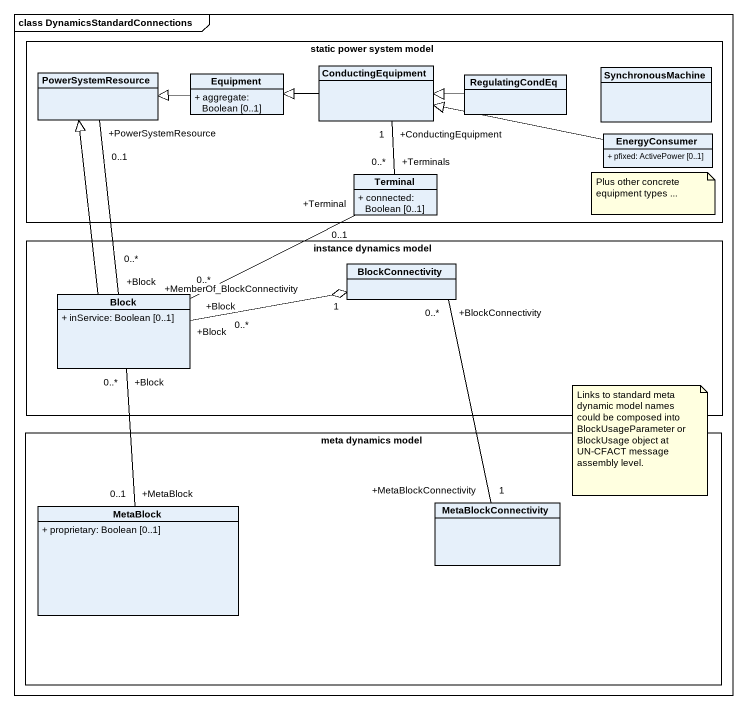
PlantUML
@startuml
mainframe class DynamicsStandardConnections
hide circle
hide empty members
skinparam classAttributeIconSize 0
rectangle "static power system model" as static_power_system_model {
  class PowerSystemResource
  class Equipment {
    + aggregate: Boolean [0..1]
  }
  class ConductingEquipment
  class RegulatingCondEq
  class SynchronousMachine
  class EnergyConsumer {
    + pfixed: ActivePower [0..1]
  }
  class Terminal {
    + connected: Boolean [0..1]
  }
}
rectangle "instance dynamics model" as instance_dynamics_model {
  class BlockConnectivity
  class Block {
    + inService: Boolean [0..1]
  }
}
rectangle "meta dynamics model" as meta_dynamics_model {
  class MetaBlock {
    + proprietary: Boolean [0..1]
  }
  class MetaBlockConnectivity
}
Equipment -left-|> PowerSystemResource
ConductingEquipment -left-|> Equipment
RegulatingCondEq -left-|> ConductingEquipment
EnergyConsumer -left-|> ConductingEquipment
Terminal "+Terminals\n0..*" -up- "+ConductingEquipment\n1" ConductingEquipment
BlockConnectivity "+BlockConnectivity\n0..*" -- "+MetaBlockConnectivity\n1" MetaBlockConnectivity
Block -up-|> PowerSystemResource
Block "+Block\n0..*" -up- "+PowerSystemResource\n0..1" PowerSystemResource
Block "+Block\n0..*" -right- "+Terminal\n0..1" Terminal
Block "+Block\n0..*" -right-o "+MemberOf_BlockConnectivity\n1" BlockConnectivity
Block "+Block\n0..*" -- "+MetaBlock\n0..1" MetaBlock
note as N1
  Plus other concrete equipment types ...
end note
note as N2
  Links to standard meta dynamic model names could be composed into BlockUsageParameter or BlockUsage object at UN-CFACT message assembly level.
end note
@enduml
